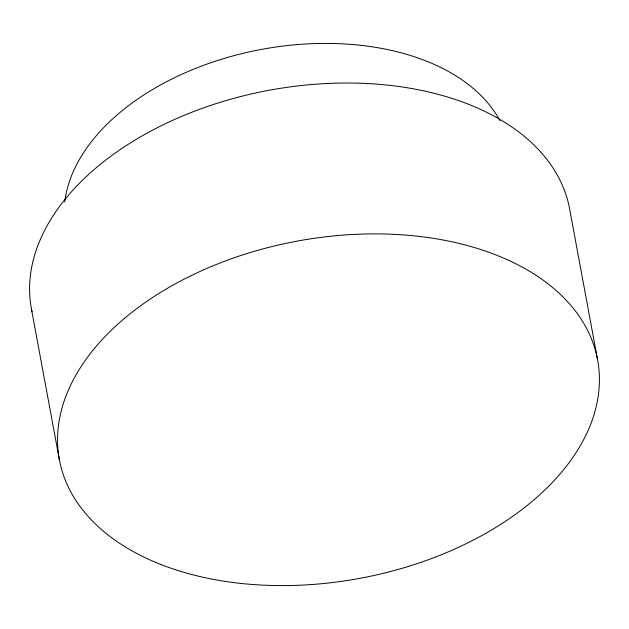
<?xml version="1.0" encoding="UTF-8"?>
<svg xmlns="http://www.w3.org/2000/svg" width="629" height="629" viewBox="0 0 629 629"><rect width="100%" height="100%" fill="white"/><g stroke="black" fill="none" stroke-linecap="round" stroke-linejoin="round"><path stroke-width="0.94" d="M597.55 359.568L569.591 208.702A273.709 171.505 -10.5 0 0 266.57 90.749A273.709 171.505 -10.5 0 0 32.008 311.835M31.45 309.051L59.409 459.917M64.732 202.082A225.685 141.415 -10.5 0 1 261.302 49.439A225.685 141.415 -10.5 0 1 500.055 120.91M160.654 564.402A273.709 171.505 -10.5 0 0 596.591 404.903A273.709 171.505 -10.5 0 0 228.193 259.926A273.709 171.505 -10.5 0 0 160.654 564.402"/></g></svg>
